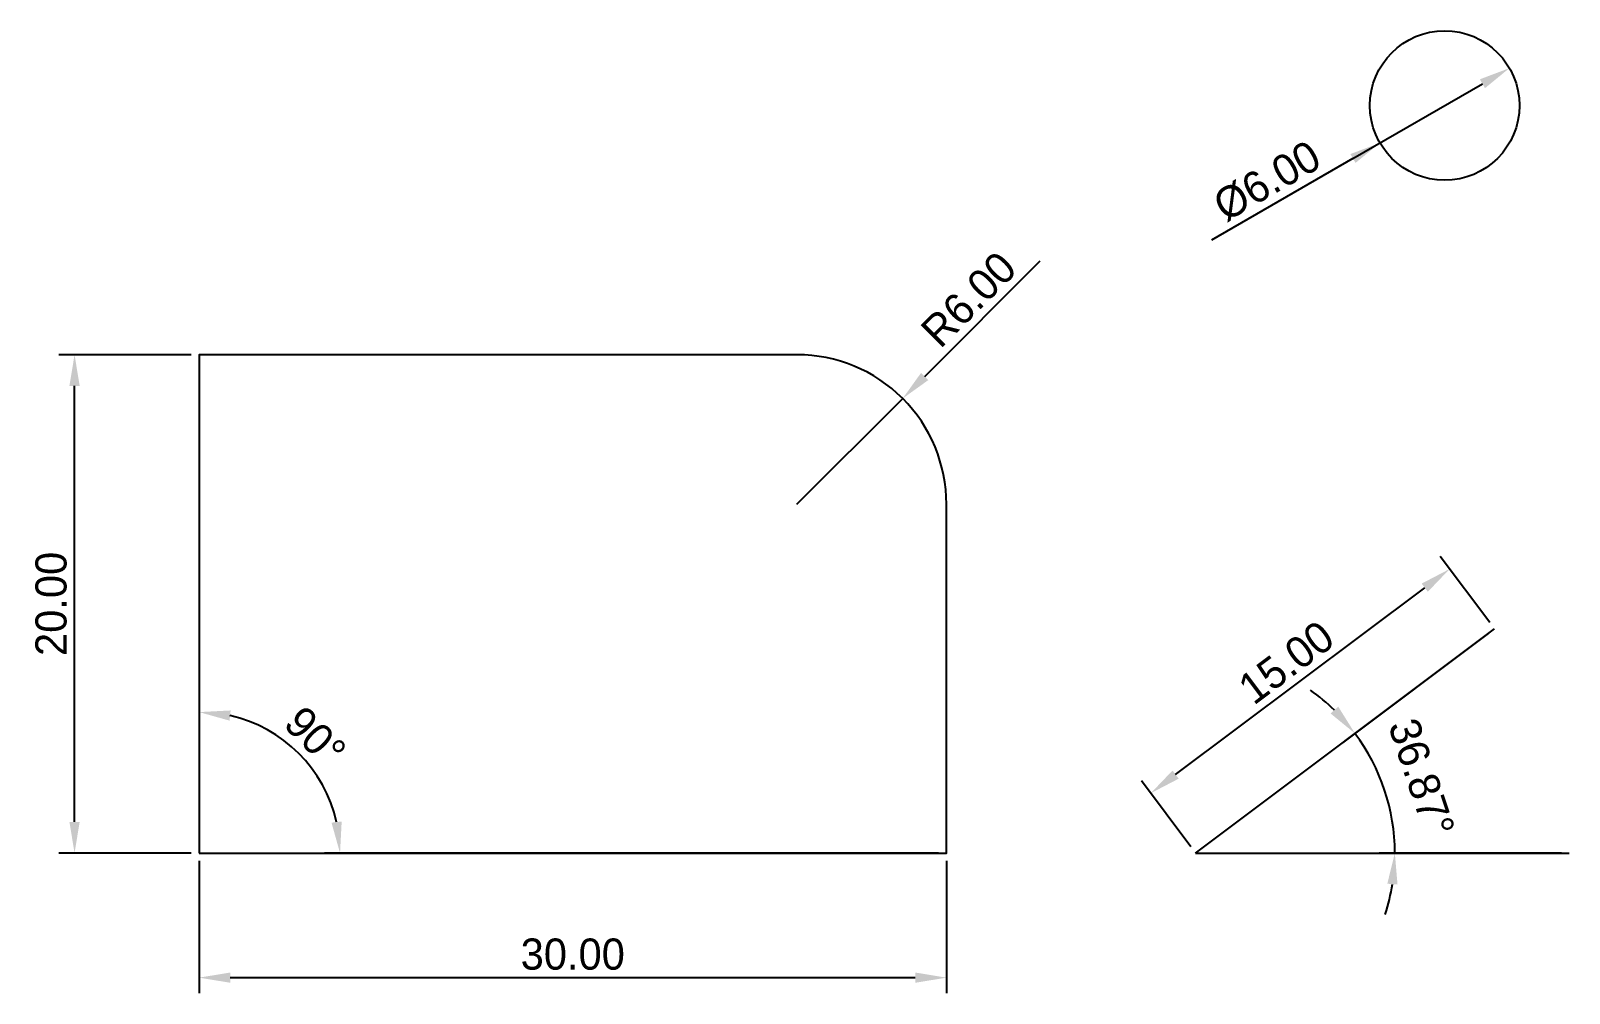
# Model space of a CAD drawing. Header units: metres. Extents: x -6.8 to 55, y -5.6 to 33.
import ezdxf

# ---------------------------------------------------------------- set-up
doc = ezdxf.new("R2010")
doc.units = ezdxf.units.M
doc.layers.add('DIM', color=2, linetype='Continuous')
doc.layers.add('PLOT', color=7, linetype='Continuous')
doc.dimstyles.new('URB500', dxfattribs={"dimscale": 0.5, "dimtxt": 2.5, "dimasz": 2.5, "dimexe": 1.25, "dimexo": 0.625, "dimtad": 1, "dimzin": 0, "dimdsep": 46, "dimtxsty": 'Standard', "dimcen": 2.5, "dimclrd": 256, "dimclre": 256, "dimclrt": 256, "dimazin": 3, "dimtfac": 1, "dimtmove": 0, "dimatfit": 3})

msp = doc.modelspace()

# ---------------------------------------------------------------- linework, layer by layer
at = {"layer": 'PLOT'}
for q in [(52, 9), (55, 0)]:
    msp.add_line((40, 0), q, dxfattribs=at)
msp.add_lwpolyline([(0, 0), (30, 0), (30, 14, 0.414214), (24, 20), (0, 20)], format="xyb", close=True, dxfattribs=at)
msp.add_circle((50, 30), 3, dxfattribs=at)

# ---------------------------------------------------------------- dimensions: what is measured, and where the dimension line sits
at = {"layer": 'DIM'}
msp.add_diameter_dim_2p(p1=(52.598, 31.5), p2=(47.402, 28.5), dimstyle='URB500', dxfattribs=at).render()
msp.add_radius_dim(center=(24, 14), mpoint=(28.243, 18.243), dimstyle='URB500', dxfattribs=at).render()
for base, p1, p2, angle in [((-5, 0), (0, 0), (0, 20), 90), ((38.2, 2.4), (40, 0), (52, 9), 36.8699)]:
    msp.add_linear_dim(base=base, p1=p1, p2=p2, angle=angle, dimstyle='URB500', dxfattribs=at).render()
msp.add_angular_dim_3p(base=(4, 4), center=(0, 0), p1=(30, 0), p2=(0, 20), dimstyle='URB500', dxfattribs=at).render()
msp.add_angular_dim_2l(base=(47.608, 2.472), line1=((40, 0), (52, 9)), line2=((40, 0), (55, 0)), dimstyle='URB500', dxfattribs=at).render()
msp.add_linear_dim(base=(0, -5), p1=(0, 0), p2=(30, 0), dimstyle='URB500', dxfattribs=at).render()

doc.saveas('drawing.dxf')
